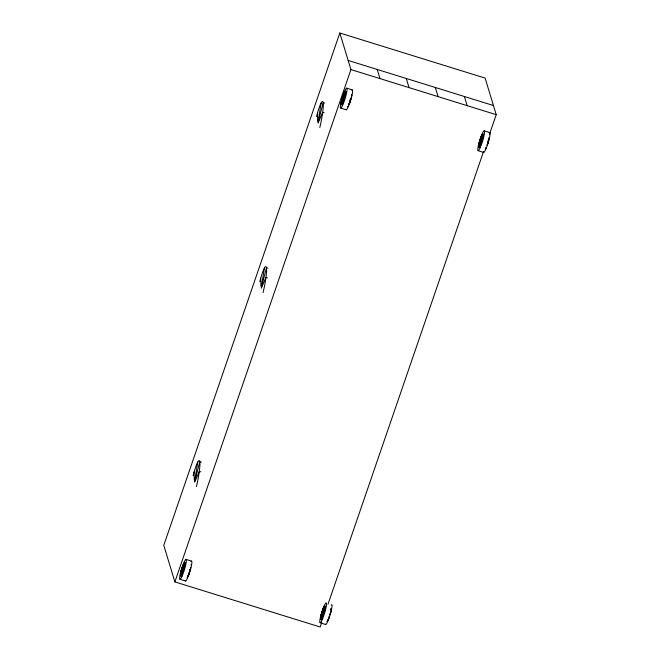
<?xml version="1.0" encoding="UTF-8"?>
<svg xmlns="http://www.w3.org/2000/svg" width="660" height="660" viewBox="0 0 660 660"><rect width="100%" height="100%" fill="white"/><g stroke="black" fill="none" stroke-linecap="round" stroke-linejoin="round"><path stroke-width="0.99" d="M181.945 570.397L181.937 569.968M182.127 570.314L182.209 569.794M182.671 568.516L182.688 567.938M182.861 568.219L182.622 567.98M342.655 99.165L342.697 98.497M342.68 99.074C344.66 94.924 341.715 98.975 343.142 98.86M343.579 96.649L343.538 97.639M322.831 611.44L322.179 613.767M323.078 611.853L323.128 611.787M480.109 141.413L480.422 141.776M480.175 141.537L480.934 139.326L480.983 139.928M481.107 139.78L481.165 139.392M481.173 139.516L481.066 140.027M194.642 481.008L197.777 462.016M261.294 287.034L264.429 268.042M318.021 121.951L321.156 102.96M181.97 570.174L181.987 569.729M182.894 568.59L182.762 568.169M322.352 613.297L322.327 613.981M323.012 611.721L322.888 612.307M323.037 612.092L322.773 611.482M480.142 141.611L480.868 139.367M480.315 141.554L480.868 139.738M182.02 569.877L182.696 567.93M182.82 568.87L182.845 568.433M342.903 98.621L343.406 97.069M350.254 99.421L350.097 100.015M322.195 612.95L322.286 613.726M323.078 612.051L322.583 613.594M480.191 141.322L480.397 140.605M194.815 481.074L199.831 461.777L201.358 462.107M261.467 287.1L266.483 267.795L268.01 268.133M318.194 122.017L323.21 102.712L324.736 103.051M182.102 569.539L182.449 568.458M182.267 569.539L182.465 568.879M182.762 568.771L182.663 569.514M342.812 98.307L343.291 96.929M322.913 612.282L322.558 613.363M343.373 97.911L343.258 98.596M322.352 612.678L322.6 611.96M322.509 612.711L322.724 612.076M480.835 140.58L480.463 141.595M489.382 134.599L496.229 114.675L485.116 78.103L339.817 33L163.771 545.325L174.883 581.897L320.183 627L321.808 622.256M174.883 581.897L350.93 69.572L339.817 33M328.003 604.23L483.508 151.676M343.241 98.249L343.01 98.843M322.385 612.332L322.996 611.556M182.449 568.507L182.787 567.781M182.416 569.803L182.077 570.529L182.911 567.773M182.531 569.778L181.995 570.43M480.513 139.978L481.033 139.169L481.123 139.598M480.703 141.215L480.414 141.867M322.558 613.305L322.22 614.031M318.07 123.065L322.682 112.406L324.209 112.744M261.352 288.148L265.955 277.489L267.481 277.827M194.692 482.122L199.295 471.463L200.83 471.801M343.142 98.794L342.853 98.992M343.332 96.748L343.662 96.929M348.158 60.431L493.449 105.534M350.93 69.572L496.229 114.675M346.714 88.151L352.242 89.867M484.176 130.82L489.704 132.536M340.709 108.05L346.236 109.766M478.17 150.719L483.689 152.435M186.005 559.383L191.532 561.099M179.999 579.282L185.518 580.998M320.141 622.784L325.669 624.5M464.392 96.508L467.164 105.658M435.328 87.491L438.108 96.632M406.271 78.474L409.051 87.615M377.215 69.448L379.995 78.598M317.485 113.025L317.633 120.97M260.758 278.108L260.906 286.052M194.098 472.082L194.255 480.026M193.124 475.662A22.993 2.863 -77.7 0 1 199.7 461.216A22.993 2.863 -77.7 0 1 196.432 486.56M259.776 281.688A22.993 2.863 -77.7 0 1 266.359 267.242A22.993 2.863 -77.7 0 1 263.092 292.586M316.503 116.605A22.993 2.863 -77.7 0 1 323.087 102.16A22.993 2.863 -77.7 0 1 319.82 127.504M191.012 561.462A10.403 1.485 -72.8 0 1 190.105 570.941A10.403 1.485 -72.8 0 1 185.212 580.684M191.078 564.457A7.202 1.031 -72.8 0 1 191.136 565.133M190.781 567.625A7.202 1.031 -72.8 0 1 189.89 571.057A6.88 0.982 -72.8 0 0 190.319 569.357M189.313 572.847A7.202 1.031 -72.8 0 1 188.092 575.949M187.539 577.054A7.202 1.031 -72.8 0 1 187.069 577.764M189.288 572.764A6.88 0.982 -72.8 0 1 188.125 575.735M190.03 569.167A3.011 0.429 -72.8 0 1 189.758 570.446M189.313 571.939A3.011 0.429 -72.8 0 1 189.057 572.632M190.245 569.44A6.567 0.932 -72.8 0 1 189.791 571.065M188.71 574.208A6.567 0.932 -72.8 0 1 187.646 576.535M331.163 604.972A10.403 1.485 -72.8 0 1 330.256 614.452A10.403 1.485 -72.8 0 1 325.363 624.187M331.287 608.635A7.202 1.031 -72.8 0 1 331.18 609.716M330.924 611.127A7.202 1.031 -72.8 0 1 330.536 612.785M328.845 618.016A7.202 1.031 -72.8 0 1 327.682 620.565M327.212 621.266A7.202 1.031 -72.8 0 1 326.857 621.522M331.18 608.899A6.88 0.982 -72.8 0 1 331.081 609.931M330.833 611.284A6.88 0.982 -72.8 0 1 329.983 614.567M328.853 617.867A6.88 0.982 -72.8 0 1 327.739 620.301M329.909 613.957A3.011 0.429 -72.8 0 1 329.695 614.699M329.2 616.143A3.011 0.429 -72.8 0 1 328.952 616.737M331.023 608.553A6.567 0.932 -72.8 0 1 330.982 610.154M330.751 611.44A6.567 0.932 -72.8 0 1 330.388 612.95M489.184 132.899A10.403 1.485 -72.8 0 1 488.276 142.387A10.403 1.485 -72.8 0 1 483.384 152.122M489.209 137.651A7.202 1.031 -72.8 0 1 487.484 144.284M486.263 147.386A7.202 1.031 -72.8 0 1 485.24 149.201M489.109 137.866A6.88 0.982 -72.8 0 1 487.459 144.21A6.567 0.932 -72.8 0 0 488.416 140.885M485.768 148.236A6.88 0.982 -72.8 0 1 485.314 148.904M488.243 140.159A3.011 0.429 -72.8 0 1 488.095 141.199M487.723 142.634A3.011 0.429 -72.8 0 1 487.484 143.377M486.973 144.672A3.011 0.429 -72.8 0 1 486.742 145.142M489.01 138.088A6.567 0.932 -72.8 0 1 488.771 139.375M485.818 147.972A6.567 0.932 -72.8 0 1 485.389 148.615M351.73 90.23A10.403 1.485 -72.8 0 1 350.823 99.709A10.403 1.485 -72.8 0 1 345.923 109.453M351.747 94.974A7.202 1.031 -72.8 0 1 351.491 96.393M351.095 98.043A7.202 1.031 -72.8 0 1 348.802 104.717M347.779 106.532A7.202 1.031 -72.8 0 1 347.424 106.788M351.648 95.197A6.88 0.982 -72.8 0 1 351.4 96.55M351.029 98.125A6.88 0.982 -72.8 0 1 348.835 104.503M350.468 99.215A3.011 0.429 -72.8 0 1 350.023 100.708M349.767 101.401A3.011 0.429 -72.8 0 1 349.511 102.003M351.64 94.429A6.567 0.932 -72.8 0 1 351.549 95.411M350.955 98.208A6.567 0.932 -72.8 0 1 350.501 99.833M349.973 101.459A6.567 0.932 -72.8 0 1 348.868 104.288M181.995 576.295A10.403 1.485 -72.8 0 0 186.31 559.696A10.403 1.485 -72.8 0 0 180.691 572.005A10.403 1.485 -72.8 0 0 181.995 576.295M182.044 574.068A7.202 1.031 -72.8 0 0 185.031 562.576A7.202 1.031 -72.8 0 0 181.137 571.098A7.202 1.031 -72.8 0 0 182.044 574.068M182.069 573.854A6.88 0.982 -72.8 0 0 184.924 562.873A6.88 0.982 -72.8 0 0 181.211 571.015A6.88 0.982 -72.8 0 0 182.069 573.854M182.143 571.172A3.011 0.429 -72.8 0 0 183.389 566.371A3.011 0.429 -72.8 0 0 181.764 569.927A3.011 0.429 -72.8 0 0 182.143 571.172M182.102 573.639A6.567 0.932 -72.8 0 0 184.825 563.17A6.567 0.932 -72.8 0 0 181.277 570.933A6.567 0.932 -72.8 0 0 182.102 573.639M322.146 619.798A10.403 1.485 -72.8 0 0 326.461 603.199A10.403 1.485 -72.8 0 0 320.842 615.508A10.403 1.485 -72.8 0 0 322.146 619.798M322.187 617.578A7.202 1.031 -72.8 0 0 325.174 606.086A7.202 1.031 -72.8 0 0 321.288 614.608A7.202 1.031 -72.8 0 0 322.187 617.578M322.22 617.364A6.88 0.982 -72.8 0 0 325.075 606.383A6.88 0.982 -72.8 0 0 321.354 614.526A6.88 0.982 -72.8 0 0 322.22 617.364M322.286 614.674A3.011 0.429 -72.8 0 0 323.54 609.873A3.011 0.429 -72.8 0 0 321.915 613.437A3.011 0.429 -72.8 0 0 322.286 614.674M322.245 617.149A6.567 0.932 -72.8 0 0 324.967 606.68A6.567 0.932 -72.8 0 0 321.428 614.443A6.567 0.932 -72.8 0 0 322.245 617.149M480.166 147.733A10.403 1.485 -72.8 0 0 484.481 131.134A10.403 1.485 -72.8 0 0 478.863 143.443A10.403 1.485 -72.8 0 0 480.166 147.733M480.216 145.505A7.202 1.031 -72.8 0 0 483.202 134.021A7.202 1.031 -72.8 0 0 479.308 142.543A7.202 1.031 -72.8 0 0 480.216 145.505M480.241 145.299A6.88 0.982 -72.8 0 0 483.095 134.318A6.88 0.982 -72.8 0 0 479.383 142.461A6.88 0.982 -72.8 0 0 480.241 145.299M480.315 142.609A3.011 0.429 -72.8 0 0 481.561 137.808A3.011 0.429 -72.8 0 0 479.935 141.372A3.011 0.429 -72.8 0 0 480.315 142.609M480.274 145.084A6.567 0.932 -72.8 0 0 482.996 134.607A6.567 0.932 -72.8 0 0 479.449 142.379A6.567 0.932 -72.8 0 0 480.274 145.084M342.705 105.064A10.403 1.485 -72.8 0 0 347.02 88.465A10.403 1.485 -72.8 0 0 341.401 100.774A10.403 1.485 -72.8 0 0 342.705 105.064M342.754 102.836A7.202 1.031 -72.8 0 0 345.741 91.344A7.202 1.031 -72.8 0 0 341.847 99.866A7.202 1.031 -72.8 0 0 342.754 102.836M342.779 102.622A6.88 0.982 -72.8 0 0 345.634 91.641A6.88 0.982 -72.8 0 0 341.921 99.784A6.88 0.982 -72.8 0 0 342.779 102.622M342.853 99.941A3.011 0.429 -72.8 0 0 344.099 95.139A3.011 0.429 -72.8 0 0 342.474 98.695A3.011 0.429 -72.8 0 0 342.853 99.941M342.812 102.407A6.567 0.932 -72.8 0 0 345.535 91.938A6.567 0.932 -72.8 0 0 341.995 99.701A6.567 0.932 -72.8 0 0 342.812 102.407"/></g></svg>
